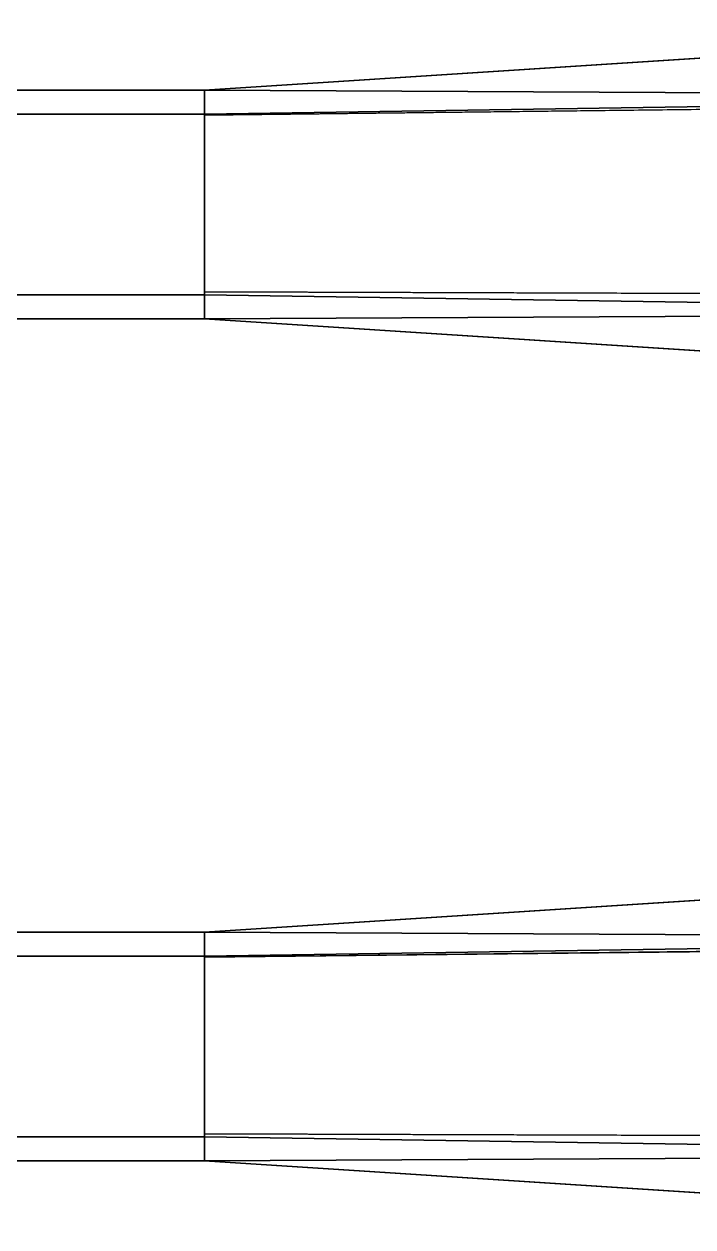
# Model space of a CAD drawing. Header units: metres. Extents: x 104.27 to 106.57, y 32.25 to 36.05.
# Drawn here: x 105.424 to 105.98, y 33.301 to 34.301 of the extents above; entities that cross this region are included whole.
import ezdxf

# ---------------------------------------------------------------- set-up
doc = ezdxf.new("R2010")
doc.units = ezdxf.units.M
doc.layers.add('KO29', color=7, linetype='Continuous')

msp = doc.modelspace()

# ---------------------------------------------------------------- linework, layer by layer
at = {"layer": 'KO29', "color": 37, "linetype": 'ByBlock', "lineweight": 25}
for points in [[(106.42408, 34.30107, -0.28), (106.55908, 34.24107, 0), (105.57408, 34.24607, -0.28)], [(105.27408, 34.24607, -0.28), (105.57408, 34.24607, -0.28), (105.57408, 34.22607, 0.00728), (105.27408, 34.22607, 0.00728)], [(105.27408, 34.24607, -0.28), (105.27408, 34.05607, -0.28), (105.57408, 34.05607, -0.28), (105.57408, 34.24607, -0.28)], [(105.57408, 34.24607, -0.28), (106.55908, 34.24107, 0), (105.57408, 34.22607, 0)], [(105.57408, 34.07607, 0), (105.57408, 34.05607, -0.28), (105.57408, 34.24607, -0.28), (105.57408, 34.22607, 0)], [(105.57408, 34.24607, -0.28), (105.57408, 34.05607, -0.28), (105.57408, 34.07607, 0.00728), (105.57408, 34.22607, 0.00728)], [(105.57408, 34.07607, 0), (105.57408, 34.22607, 0), (106.55908, 34.24107, 0), (106.55908, 34.06107, 0)], [(105.57408, 34.22607, 0), (106.55908, 34.24107, 0), (106.00725, 34.23025, 0.02241), (105.57408, 34.22529, 0.00725)], [(106.55908, 34.24107, 0), (105.57408, 34.22607, 0), (105.57408, 34.07607, 0), (106.55908, 34.06107, 0)], [(105.27408, 34.22607, 0.00728), (105.57408, 34.22607, 0.00728), (105.57408, 34.07607, 0.00728), (105.27408, 34.07607, 0.00728)], [(105.57408, 34.07607, 0), (105.57408, 34.22607, 0), (105.57408, 34.22529, 0.00725), (105.57408, 34.07853, 0.00725)], [(105.57408, 34.05607, -0.28), (105.27408, 34.05607, -0.28), (105.27408, 34.07607, 0.00728), (105.57408, 34.07607, 0.00728)], [(106.55908, 34.06107, 0), (105.57408, 34.07607, 0), (105.57408, 34.07853, 0.00725), (106.00725, 34.07705, 0.02241)], [(105.57408, 34.05607, -0.28), (105.57408, 34.07607, 0), (106.55908, 34.06107, 0)], [(105.57408, 34.05607, -0.28), (106.55908, 34.06107, 0), (106.42408, 34.00107, -0.28)], [(106.42408, 33.60107, -0.28), (106.55908, 33.54107, 0), (105.57408, 33.54607, -0.28)], [(105.27408, 33.54607, -0.28), (105.57408, 33.54607, -0.28), (105.57408, 33.52607, 0.00728), (105.27408, 33.52607, 0.00728)], [(105.27408, 33.54607, -0.28), (105.27408, 33.35607, -0.28), (105.57408, 33.35607, -0.28), (105.57408, 33.54607, -0.28)], [(105.57408, 33.54607, -0.28), (105.57408, 33.35607, -0.28), (105.57408, 33.37607, 0.00728), (105.57408, 33.52607, 0.00728)], [(105.57408, 33.54607, -0.28), (106.55908, 33.54107, 0), (105.57408, 33.52607, 0)], [(105.57408, 33.37607, 0), (105.57408, 33.35607, -0.28), (105.57408, 33.54607, -0.28), (105.57408, 33.52607, 0)], [(105.57408, 33.52607, 0), (106.55908, 33.54107, 0), (106.00725, 33.53025, 0.02241), (105.57408, 33.52529, 0.00725)], [(106.55908, 33.54107, 0), (105.57408, 33.52607, 0), (105.57408, 33.37607, 0), (106.55908, 33.36107, 0)], [(105.57408, 33.37607, 0), (105.57408, 33.52607, 0), (106.55908, 33.54107, 0), (106.55908, 33.36107, 0)], [(105.27408, 33.52607, 0.00728), (105.57408, 33.52607, 0.00728), (105.57408, 33.37607, 0.00728), (105.27408, 33.37607, 0.00728)], [(105.57408, 33.37607, 0), (105.57408, 33.52607, 0), (105.57408, 33.52529, 0.00725), (105.57408, 33.37853, 0.00725)], [(105.57408, 33.35607, -0.28), (105.27408, 33.35607, -0.28), (105.27408, 33.37607, 0.00728), (105.57408, 33.37607, 0.00728)], [(106.55908, 33.36107, 0), (105.57408, 33.37607, 0), (105.57408, 33.37853, 0.00725), (106.00725, 33.37705, 0.02241)], [(105.57408, 33.35607, -0.28), (105.57408, 33.37607, 0), (106.55908, 33.36107, 0)], [(105.57408, 33.35607, -0.28), (106.55908, 33.36107, 0), (106.42408, 33.30107, -0.28)]]:
    msp.add_3dface(points, dxfattribs=at)
for points, invisible_edges in [([(105.57408, 34.24607, -0.28), (106.42408, 34.00107, -0.28), (106.42408, 34.30107, -0.28)], 3), ([(105.57408, 34.05607, -0.28), (106.42408, 34.00107, -0.28), (105.57408, 34.24607, -0.28)], 2), ([(105.57408, 34.22529, 0.00725), (106.00725, 34.23025, 0.02241), (106.00725, 34.07705, 0.02241)], 14), ([(105.57408, 34.07853, 0.00725), (105.57408, 34.22529, 0.00725), (106.00725, 34.07705, 0.02241)], 2), ([(105.57408, 33.54607, -0.28), (106.42408, 33.30107, -0.28), (106.42408, 33.60107, -0.28)], 3), ([(105.57408, 33.35607, -0.28), (106.42408, 33.30107, -0.28), (105.57408, 33.54607, -0.28)], 2), ([(105.57408, 33.52529, 0.00725), (106.00725, 33.53025, 0.02241), (106.00725, 33.37705, 0.02241)], 14), ([(105.57408, 33.37853, 0.00725), (105.57408, 33.52529, 0.00725), (106.00725, 33.37705, 0.02241)], 2)]:
    msp.add_3dface(points, dxfattribs=dict(at, invisible_edges=invisible_edges))

doc.saveas('drawing.dxf')
